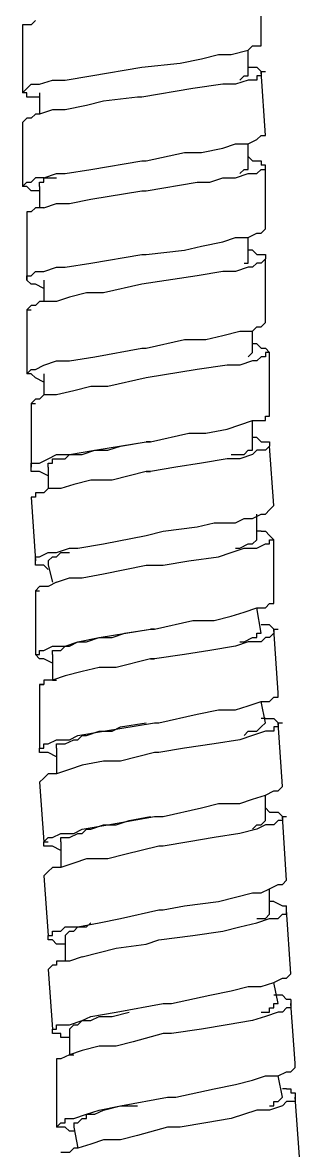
# Model space of a CAD drawing. Header units: millimetres. Extents: x 1.34 to 8.68, y 2.73 to 10.24.
# Drawn here: x 2.1187 to 2.2271, y 4.8589 to 5.3006 of the extents above; entities that cross this region are included whole.
import ezdxf

# ---------------------------------------------------------------- set-up
doc = ezdxf.new("R2010")
doc.units = ezdxf.units.MM
doc.layers.add('PDF2_형상', color=7, linetype='Continuous')

msp = doc.modelspace()

# ---------------------------------------------------------------- linework, layer by layer
at = {"layer": 'PDF2_형상', "lineweight": 25}
for points in [[(2.21208, 5.2931), (2.21208, 5.3181)], [(2.12375, 5.30143), (2.12208, 5.29976), (2.12041, 5.29976), (2.11875, 5.29976)], [(2.11875, 5.29976), (2.11875, 5.2981)], [(2.11875, 5.2981), (2.11875, 5.2731)], [(2.16541, 5.2831), (2.18041, 5.28476), (2.18875, 5.28643), (2.19541, 5.2881), (2.20041, 5.2881), (2.20708, 5.28976), (2.20875, 5.29143), (2.21041, 5.29143), (2.21208, 5.29143), (2.21208, 5.2931)], [(2.20708, 5.28143), (2.20708, 5.28976)], [(2.12041, 5.27476), (2.12208, 5.27643), (2.12541, 5.27643), (2.13041, 5.2781), (2.13541, 5.2781), (2.14541, 5.27976), (2.16541, 5.2831)], [(2.20708, 5.2831), (2.20708, 5.28476)], [(2.20708, 5.2831), (2.21041, 5.2831), (2.21208, 5.28143)], [(2.21208, 5.28143), (2.21208, 5.27976), (2.21041, 5.27976), (2.21041, 5.2781), (2.20875, 5.2781), (2.20708, 5.2781), (2.20208, 5.27643), (2.19708, 5.27643), (2.18541, 5.27476), (2.16541, 5.27143)], [(2.20375, 5.2781), (2.20541, 5.27976), (2.20708, 5.27976), (2.20708, 5.28143)], [(2.21208, 5.28143), (2.21375, 5.28143)], [(2.21375, 5.25643), (2.21208, 5.28143)], [(2.11875, 5.2731), (2.12041, 5.27476)], [(2.12541, 5.27143), (2.12208, 5.27143), (2.12041, 5.27143), (2.12041, 5.2731), (2.11875, 5.2731)], [(2.12541, 5.2731), (2.12541, 5.27143)], [(2.12541, 5.27143), (2.12541, 5.26476)], [(2.16541, 5.27143), (2.16375, 5.27143), (2.15041, 5.26976), (2.14375, 5.2681), (2.13541, 5.26643), (2.13041, 5.26643), (2.12541, 5.26476)], [(2.12375, 5.26476), (2.12208, 5.2631), (2.12041, 5.2631)], [(2.12541, 5.26476), (2.12375, 5.26476)], [(2.12041, 5.2631), (2.11875, 5.26143)], [(2.11875, 5.26143), (2.11875, 5.23643)], [(2.16708, 5.24643), (2.18208, 5.24976), (2.18875, 5.24976), (2.19708, 5.25143), (2.20208, 5.2531), (2.20708, 5.2531), (2.21041, 5.25476), (2.21208, 5.25643), (2.21375, 5.25643)], [(2.20708, 5.24476), (2.20708, 5.2531)], [(2.20875, 5.24643), (2.20708, 5.2481)], [(2.12708, 5.23976), (2.13208, 5.24143), (2.13541, 5.24143), (2.14541, 5.2431), (2.16541, 5.24643)], [(2.16541, 5.24643), (2.16708, 5.24643)], [(2.16708, 5.23476), (2.18708, 5.2381), (2.19208, 5.2381), (2.19708, 5.23976), (2.20208, 5.23976), (2.20708, 5.24143), (2.21041, 5.24143), (2.21208, 5.2431), (2.21375, 5.2431), (2.21375, 5.24476)], [(2.20375, 5.24143), (2.20541, 5.2431), (2.20708, 5.2431), (2.20708, 5.24476)], [(2.20875, 5.24643), (2.21041, 5.24643), (2.21208, 5.24643), (2.21208, 5.24476)], [(2.21375, 5.24476), (2.21208, 5.24476)], [(2.21375, 5.21976), (2.21375, 5.24476)], [(2.12041, 5.2381), (2.12208, 5.2381), (2.12375, 5.23976)], [(2.12541, 5.23976), (2.12375, 5.23976)], [(2.12708, 5.23976), (2.12541, 5.23976)], [(2.12541, 5.23643), (2.12541, 5.2381), (2.12708, 5.2381), (2.12708, 5.23976), (2.12875, 5.23976), (2.13041, 5.23976), (2.13208, 5.23976)], [(2.11875, 5.23643), (2.12041, 5.2381)], [(2.12541, 5.23476), (2.12375, 5.23476), (2.12208, 5.23476), (2.12041, 5.23643), (2.11875, 5.23643)], [(2.12541, 5.23643), (2.12541, 5.23476)], [(2.12541, 5.23476), (2.12541, 5.2281)], [(2.12708, 5.2281), (2.13208, 5.22976), (2.13708, 5.22976), (2.14541, 5.23143), (2.16541, 5.23476)], [(2.16541, 5.23476), (2.16708, 5.23476)], [(2.12708, 5.2281), (2.12375, 5.2281), (2.12208, 5.22643), (2.12041, 5.22643)], [(2.12041, 5.22643), (2.12041, 5.22476)], [(2.12041, 5.22476), (2.12041, 5.19976)], [(2.16541, 5.20976), (2.16708, 5.20976), (2.18208, 5.21143), (2.18875, 5.2131), (2.19708, 5.21476), (2.20208, 5.21643), (2.20708, 5.21643), (2.21041, 5.2181), (2.21208, 5.2181), (2.21375, 5.21976)], [(2.20708, 5.2081), (2.20708, 5.21643)], [(2.12041, 5.20143), (2.12208, 5.20143), (2.12375, 5.2031), (2.12708, 5.2031), (2.13208, 5.20476), (2.13541, 5.20476), (2.14541, 5.20643), (2.16541, 5.20976)], [(2.21375, 5.2081), (2.21208, 5.20643), (2.21041, 5.20643), (2.20875, 5.20476), (2.20708, 5.20476), (2.20208, 5.2031), (2.19708, 5.2031), (2.18708, 5.20143), (2.16541, 5.1981)], [(2.20541, 5.20643), (2.20708, 5.20643), (2.20708, 5.2081)], [(2.20875, 5.21143), (2.20708, 5.21143)], [(2.20875, 5.21143), (2.21041, 5.20976), (2.21208, 5.20976), (2.21375, 5.20976)], [(2.21375, 5.20976), (2.21375, 5.2081)], [(2.21375, 5.1831), (2.21375, 5.2081)], [(2.12041, 5.19976), (2.12041, 5.20143)], [(2.12708, 5.19643), (2.12375, 5.1981), (2.12208, 5.1981), (2.12041, 5.19976)], [(2.12708, 5.19976), (2.12708, 5.1981)], [(2.12708, 5.1981), (2.12708, 5.19143)], [(2.15041, 5.19476), (2.14375, 5.19476), (2.13708, 5.1931), (2.13208, 5.19143), (2.12708, 5.19143)], [(2.16541, 5.1981), (2.15041, 5.19476)], [(2.12541, 5.19143), (2.12375, 5.18976), (2.12208, 5.18976), (2.12041, 5.1881)], [(2.12708, 5.19143), (2.12541, 5.19143)], [(2.12041, 5.1881), (2.12041, 5.1631)], [(2.12041, 5.1881), (2.12208, 5.1881)], [(2.16541, 5.1731), (2.16708, 5.1731), (2.18208, 5.17643), (2.19041, 5.17643), (2.19708, 5.1781), (2.20375, 5.17976), (2.20875, 5.17976), (2.21041, 5.18143), (2.21208, 5.18143), (2.21375, 5.1831)], [(2.20875, 5.17143), (2.20875, 5.17976)], [(2.12208, 5.16476), (2.12375, 5.16476), (2.12708, 5.16643), (2.13208, 5.1681), (2.13708, 5.1681), (2.14708, 5.16976), (2.16541, 5.1731)], [(2.21041, 5.17476), (2.20875, 5.17476)], [(2.21041, 5.17476), (2.21208, 5.1731), (2.21375, 5.1731)], [(2.21375, 5.1731), (2.21541, 5.17143)], [(2.21541, 5.17143), (2.21375, 5.17143), (2.21375, 5.16976), (2.21208, 5.16976), (2.21041, 5.1681), (2.20875, 5.1681), (2.20375, 5.16643), (2.19875, 5.16643), (2.18708, 5.16476), (2.16708, 5.16143)], [(2.20708, 5.16976), (2.20875, 5.17143)], [(2.21541, 5.1481), (2.21541, 5.17143)], [(2.12041, 5.1631), (2.12208, 5.16476)], [(2.12708, 5.15976), (2.12375, 5.16143), (2.12208, 5.1631), (2.12041, 5.1631)], [(2.12708, 5.1631), (2.12708, 5.16143)], [(2.12708, 5.16143), (2.12708, 5.15476)], [(2.16708, 5.16143), (2.15208, 5.1581)], [(2.12708, 5.15476), (2.12541, 5.1531)], [(2.15208, 5.1581), (2.14541, 5.1581), (2.13875, 5.15643), (2.13208, 5.15476), (2.12708, 5.15476)], [(2.12541, 5.1531), (2.12375, 5.1531), (2.12208, 5.15143)], [(2.12208, 5.15143), (2.12208, 5.12643)], [(2.12208, 5.15143), (2.12375, 5.15143)], [(2.16875, 5.13643), (2.18375, 5.13976), (2.19041, 5.13976), (2.19875, 5.14143), (2.20375, 5.1431), (2.20875, 5.14476), (2.21208, 5.14476), (2.21375, 5.14476), (2.21375, 5.14643), (2.21541, 5.14643), (2.21541, 5.1481)], [(2.20875, 5.13476), (2.20875, 5.14476)], [(2.21041, 5.1381), (2.20875, 5.1381)], [(2.21041, 5.1381), (2.21208, 5.13643), (2.21375, 5.13643), (2.21541, 5.13643)], [(2.12208, 5.1281), (2.12375, 5.1281), (2.12541, 5.1281), (2.12875, 5.12976), (2.13208, 5.13143), (2.13708, 5.13143), (2.14708, 5.1331), (2.16708, 5.13643)], [(2.12875, 5.12643), (2.12875, 5.1281), (2.13041, 5.1281), (2.13041, 5.12976), (2.13208, 5.12976), (2.13375, 5.12976), (2.13541, 5.12976), (2.13708, 5.13143), (2.14041, 5.13143), (2.14208, 5.13143), (2.14708, 5.1331), (2.15208, 5.1331), (2.15708, 5.13476), (2.16708, 5.13643)], [(2.16708, 5.13643), (2.16875, 5.13643), (2.16708, 5.13643)], [(2.21541, 5.13476), (2.21375, 5.1331), (2.21208, 5.1331), (2.21041, 5.1331), (2.20875, 5.13143), (2.20375, 5.12976), (2.19875, 5.12976), (2.18875, 5.1281), (2.17875, 5.12643), (2.16875, 5.12476)], [(2.20041, 5.13143), (2.20208, 5.13143), (2.20541, 5.13143), (2.20708, 5.1331), (2.20875, 5.1331), (2.20875, 5.13476)], [(2.21541, 5.13643), (2.21541, 5.13476)], [(2.21708, 5.11143), (2.21541, 5.13476)], [(2.12208, 5.12643), (2.12208, 5.1281)], [(2.12875, 5.1231), (2.12541, 5.12476), (2.12375, 5.12476), (2.12208, 5.12476), (2.12208, 5.12643)], [(2.12875, 5.12643), (2.12875, 5.12476)], [(2.12875, 5.12476), (2.12875, 5.1181)], [(2.16708, 5.12476), (2.15375, 5.12143)], [(2.16875, 5.12476), (2.16708, 5.12476), (2.16875, 5.12476)], [(2.15375, 5.12143), (2.14541, 5.12143), (2.13875, 5.11976), (2.13375, 5.1181), (2.12875, 5.1181)], [(2.12208, 5.11476), (2.12375, 5.08976)], [(2.12375, 5.11476), (2.12208, 5.11476)], [(2.12708, 5.11643), (2.12541, 5.11643), (2.12375, 5.11643), (2.12375, 5.11476)], [(2.12875, 5.1181), (2.12708, 5.11643)], [(2.16708, 5.09976), (2.17375, 5.10143), (2.18708, 5.1031), (2.19375, 5.10476), (2.20208, 5.10476), (2.20541, 5.10643), (2.20875, 5.10643), (2.21208, 5.1081), (2.21375, 5.1081), (2.21541, 5.10976), (2.21708, 5.11143)], [(2.21041, 5.0981), (2.21041, 5.1081)], [(2.21208, 5.10143), (2.21041, 5.10143)], [(2.21208, 5.10143), (2.21375, 5.10143), (2.21541, 5.09976)], [(2.13208, 5.0931), (2.13708, 5.09476), (2.14041, 5.09476), (2.15041, 5.09643), (2.16708, 5.09976)], [(2.16708, 5.0881), (2.17375, 5.0881), (2.18375, 5.08976), (2.19541, 5.09143), (2.20041, 5.0931), (2.20541, 5.09476), (2.21041, 5.09476), (2.21375, 5.09643), (2.21541, 5.09643), (2.21541, 5.0981), (2.21708, 5.0981)], [(2.20208, 5.09476), (2.20375, 5.09476), (2.20708, 5.09643), (2.20875, 5.09643), (2.21041, 5.0981)], [(2.21708, 5.0981), (2.21541, 5.09976)], [(2.21708, 5.07476), (2.21708, 5.0981)], [(2.12375, 5.09143), (2.12541, 5.09143), (2.12875, 5.0931), (2.13208, 5.0931)], [(2.12875, 5.08976), (2.13041, 5.09143), (2.13208, 5.09143), (2.13375, 5.0931), (2.13541, 5.0931), (2.13708, 5.0931)], [(2.12375, 5.08976), (2.12375, 5.09143)], [(2.12875, 5.08643), (2.12708, 5.0881), (2.12541, 5.0881), (2.12375, 5.0881), (2.12375, 5.08976)], [(2.12875, 5.08976), (2.12875, 5.0881)], [(2.12875, 5.0881), (2.13041, 5.08143)], [(2.13208, 5.08143), (2.13708, 5.0831), (2.14208, 5.0831), (2.15041, 5.08476), (2.16708, 5.0881)], [(2.13208, 5.08143), (2.12875, 5.07976), (2.12708, 5.07976), (2.12541, 5.07976), (2.12375, 5.0781)], [(2.12375, 5.0781), (2.12375, 5.0531)], [(2.12375, 5.0781), (2.12541, 5.0781)], [(2.17041, 5.0631), (2.18541, 5.06643), (2.19375, 5.06643), (2.20041, 5.0681), (2.20541, 5.06976), (2.21041, 5.07143), (2.21375, 5.07143), (2.21541, 5.0731), (2.21708, 5.0731), (2.21708, 5.07476)], [(2.21208, 5.06143), (2.21041, 5.07143)], [(2.12541, 5.0531), (2.12541, 5.05476), (2.12708, 5.05476), (2.13041, 5.05643), (2.13541, 5.05643), (2.14041, 5.0581), (2.14875, 5.05976), (2.16875, 5.0631)], [(2.13041, 5.0531), (2.13041, 5.05476), (2.13208, 5.05476), (2.13375, 5.05476), (2.13541, 5.05643), (2.13708, 5.05643), (2.14041, 5.0581), (2.14208, 5.0581), (2.14375, 5.0581), (2.14875, 5.05976), (2.15375, 5.05976), (2.15875, 5.06143), (2.16875, 5.0631)], [(2.16875, 5.0631), (2.17041, 5.0631), (2.16875, 5.0631)], [(2.21708, 5.0631), (2.21708, 5.06143), (2.21541, 5.05976), (2.21375, 5.05976), (2.21208, 5.0581), (2.20708, 5.0581), (2.20208, 5.05643), (2.19208, 5.05476), (2.18208, 5.0531), (2.17041, 5.05143)], [(2.21708, 5.0631), (2.21541, 5.06476), (2.21375, 5.06476), (2.21208, 5.06476)], [(2.21708, 5.0631), (2.21875, 5.0631)], [(2.21875, 5.0381), (2.21708, 5.0631)], [(2.20375, 5.0581), (2.20541, 5.0581), (2.20875, 5.05976), (2.21041, 5.05976), (2.21041, 5.06143), (2.21208, 5.06143)], [(2.12375, 5.0531), (2.12541, 5.0531)], [(2.13041, 5.04976), (2.12708, 5.05143), (2.12541, 5.05143), (2.12375, 5.0531)], [(2.13041, 5.0531), (2.13041, 5.05143)], [(2.13041, 5.05143), (2.13041, 5.0431)], [(2.16875, 5.05143), (2.15541, 5.0481)], [(2.17041, 5.05143), (2.16875, 5.05143), (2.17041, 5.05143)], [(2.15541, 5.0481), (2.14875, 5.0481), (2.14208, 5.04643), (2.13541, 5.04476), (2.13041, 5.0431), (2.12708, 5.0431), (2.12708, 5.04143), (2.12541, 5.04143)], [(2.12541, 5.04143), (2.12541, 5.01643)], [(2.12541, 5.04143), (2.12708, 5.04143)], [(2.13041, 5.0431), (2.13208, 5.0431)], [(2.17208, 5.02643), (2.18708, 5.02976), (2.19541, 5.03143), (2.20208, 5.03143), (2.20708, 5.0331), (2.21208, 5.03476), (2.21541, 5.03476), (2.21708, 5.03643), (2.21875, 5.03643), (2.21875, 5.0381)], [(2.21375, 5.02643), (2.21208, 5.03476)], [(2.12708, 5.01643), (2.12708, 5.0181), (2.12875, 5.0181), (2.13208, 5.01976), (2.13708, 5.01976), (2.14041, 5.02143), (2.15041, 5.0231), (2.17041, 5.02643)], [(2.13208, 5.01643), (2.13208, 5.0181), (2.13375, 5.0181), (2.13541, 5.0181), (2.13875, 5.01976), (2.14041, 5.01976), (2.14208, 5.02143), (2.14375, 5.02143), (2.14875, 5.0231), (2.15375, 5.0231), (2.15708, 5.02476), (2.16708, 5.02643)], [(2.17041, 5.02643), (2.17208, 5.02643)], [(2.21875, 5.02643), (2.21875, 5.02476), (2.21708, 5.02476), (2.21708, 5.0231), (2.21541, 5.0231), (2.21375, 5.0231), (2.20875, 5.02143), (2.20375, 5.01976), (2.19375, 5.0181), (2.18208, 5.01643), (2.17208, 5.01476), (2.17041, 5.01476)], [(2.20541, 5.02143), (2.20708, 5.0231), (2.21041, 5.0231), (2.21208, 5.02476), (2.21375, 5.02643)], [(2.21375, 5.0281), (2.21208, 5.0281)], [(2.21375, 5.0281), (2.21708, 5.0281), (2.21875, 5.02643)], [(2.21875, 5.02643), (2.22041, 5.02643)], [(2.22041, 5.00143), (2.21875, 5.02643)], [(2.12541, 5.01643), (2.12708, 5.01643)], [(2.13208, 5.0131), (2.12875, 5.01476), (2.12708, 5.01476), (2.12541, 5.01476), (2.12541, 5.01643)], [(2.13208, 5.01643), (2.13208, 5.01476)], [(2.13208, 5.01476), (2.13208, 5.00643)], [(2.17041, 5.01476), (2.15708, 5.01143)], [(2.15708, 5.01143), (2.15041, 5.01143), (2.14208, 5.00976), (2.13708, 5.0081), (2.13208, 5.00643)], [(2.12708, 5.00476), (2.12541, 5.0031)], [(2.13041, 5.00643), (2.12875, 5.00643), (2.12708, 5.00476)], [(2.13208, 5.00643), (2.13041, 5.00643)], [(2.12541, 5.0031), (2.12708, 4.97976)], [(2.17041, 4.98976), (2.17375, 4.98976), (2.18875, 4.9931), (2.19541, 4.99476), (2.20375, 4.99476), (2.20875, 4.99643), (2.21375, 4.9981), (2.21708, 4.99976), (2.21875, 4.99976), (2.22041, 5.00143)], [(2.21375, 4.98976), (2.21375, 4.9981)], [(2.21541, 4.99143), (2.21375, 4.9931)], [(2.21541, 4.99143), (2.21875, 4.99143), (2.22041, 4.98976)], [(2.12708, 4.97976), (2.12875, 4.98143), (2.13041, 4.98143), (2.13375, 4.9831), (2.13875, 4.9831), (2.14208, 4.98476), (2.15208, 4.98643), (2.17041, 4.98976)], [(2.13375, 4.97976), (2.13375, 4.98143), (2.13541, 4.98143), (2.13708, 4.98143), (2.14041, 4.9831), (2.14208, 4.9831), (2.14375, 4.98476), (2.14541, 4.98476), (2.15041, 4.98643), (2.15541, 4.98643), (2.16041, 4.9881), (2.16875, 4.98976)], [(2.22041, 4.98976), (2.22041, 4.9881), (2.21875, 4.9881), (2.21708, 4.98643), (2.21541, 4.98643), (2.21375, 4.98643), (2.21041, 4.98476), (2.20375, 4.9831), (2.19375, 4.98143), (2.18375, 4.97976), (2.17375, 4.9781), (2.17208, 4.9781)], [(2.20875, 4.98476), (2.21041, 4.98643), (2.21208, 4.98643), (2.21375, 4.9881), (2.21375, 4.98976)], [(2.22041, 4.98976), (2.22208, 4.98976)], [(2.22208, 4.96476), (2.22041, 4.98976)], [(2.12708, 4.97976), (2.12875, 4.97976)], [(2.13375, 4.97643), (2.13041, 4.9781), (2.12875, 4.9781), (2.12708, 4.9781), (2.12708, 4.97976)], [(2.13375, 4.97976), (2.13375, 4.9781)], [(2.13375, 4.9781), (2.13375, 4.96976)], [(2.17208, 4.9781), (2.15875, 4.97476)], [(2.15875, 4.97476), (2.15208, 4.9731), (2.14375, 4.9731), (2.13875, 4.97143), (2.13375, 4.96976)], [(2.13208, 4.96976), (2.13041, 4.96976), (2.12875, 4.9681)], [(2.13375, 4.96976), (2.13208, 4.96976)], [(2.12875, 4.9681), (2.12708, 4.96643)], [(2.12708, 4.96643), (2.12875, 4.9431)], [(2.18208, 4.95476), (2.19541, 4.95643), (2.20208, 4.9581), (2.20875, 4.95976), (2.21208, 4.95976), (2.21541, 4.96143), (2.21875, 4.9631), (2.22041, 4.9631), (2.22208, 4.96476)], [(2.21541, 4.9531), (2.21541, 4.96143)], [(2.21708, 4.95643), (2.21541, 4.95643)], [(2.21708, 4.95643), (2.22041, 4.95476), (2.22208, 4.95476)], [(2.14041, 4.94643), (2.14875, 4.9481), (2.15708, 4.94976), (2.17208, 4.9531)], [(2.17208, 4.9531), (2.17375, 4.9531)], [(2.17208, 4.94143), (2.18541, 4.9431), (2.19708, 4.94476), (2.20375, 4.94643), (2.21041, 4.9481), (2.21541, 4.94976), (2.21708, 4.94976), (2.21875, 4.94976), (2.22041, 4.95143), (2.22208, 4.95143), (2.22208, 4.9531)], [(2.17375, 4.9531), (2.18208, 4.95476)], [(2.21041, 4.94976), (2.21208, 4.94976), (2.21375, 4.94976), (2.21541, 4.95143), (2.21541, 4.9531)], [(2.22208, 4.9531), (2.22208, 4.95476)], [(2.22375, 4.9281), (2.22208, 4.9531)], [(2.13541, 4.9431), (2.13708, 4.94476), (2.13875, 4.94476), (2.14041, 4.94643), (2.14375, 4.94643), (2.14541, 4.9481)], [(2.12875, 4.9431), (2.13041, 4.9431)], [(2.13541, 4.93976), (2.13208, 4.93976), (2.13041, 4.94143), (2.12875, 4.94143), (2.12875, 4.9431)], [(2.13041, 4.9431), (2.13041, 4.94476), (2.13208, 4.94476), (2.13375, 4.94476), (2.13541, 4.94643), (2.14041, 4.94643)], [(2.13541, 4.9431), (2.13541, 4.94143)], [(2.13541, 4.94143), (2.13541, 4.9331)], [(2.14208, 4.93476), (2.14875, 4.93643), (2.15541, 4.9381), (2.16708, 4.93976), (2.17208, 4.94143)], [(2.14208, 4.93476), (2.13708, 4.9331), (2.13541, 4.9331), (2.13208, 4.9331), (2.13208, 4.93143), (2.13041, 4.93143)], [(2.12875, 4.92976), (2.13041, 4.93143)], [(2.12875, 4.92976), (2.13041, 4.90643)], [(2.17375, 4.91643), (2.17708, 4.91643), (2.19208, 4.91976), (2.20041, 4.92143), (2.20708, 4.9231), (2.21208, 4.9231), (2.21708, 4.92476), (2.22041, 4.92643), (2.22208, 4.92643), (2.22375, 4.9281)], [(2.21875, 4.91643), (2.21708, 4.92476)], [(2.13208, 4.90643), (2.13208, 4.9081), (2.13375, 4.9081), (2.13708, 4.9081), (2.14208, 4.90976), (2.14541, 4.91143), (2.15541, 4.9131), (2.17375, 4.91643)], [(2.22375, 4.91643), (2.22375, 4.91476), (2.22208, 4.91476), (2.22041, 4.9131), (2.21875, 4.9131), (2.21375, 4.91143), (2.20875, 4.90976), (2.19875, 4.9081), (2.18875, 4.90643), (2.17708, 4.90476), (2.17375, 4.90476)], [(2.21208, 4.9131), (2.21375, 4.9131), (2.21541, 4.9131), (2.21541, 4.91476), (2.21708, 4.91476), (2.21708, 4.91643), (2.21875, 4.91643)], [(2.22375, 4.9181), (2.22208, 4.9181), (2.22041, 4.91976), (2.21708, 4.91976)], [(2.22375, 4.9181), (2.22375, 4.91643)], [(2.22541, 4.8931), (2.22375, 4.91643)], [(2.13708, 4.90643), (2.13875, 4.9081), (2.14041, 4.9081), (2.14208, 4.90976), (2.14541, 4.90976), (2.14875, 4.91143), (2.15375, 4.91143), (2.16041, 4.9131)], [(2.13041, 4.90643), (2.13208, 4.90643)], [(2.13708, 4.9031), (2.13375, 4.9031), (2.13375, 4.90476), (2.13208, 4.90476), (2.13041, 4.90476), (2.13041, 4.90643)], [(2.13708, 4.90643), (2.13708, 4.90476)], [(2.13708, 4.90476), (2.13708, 4.89643)], [(2.17375, 4.90476), (2.16208, 4.90143)], [(2.16208, 4.90143), (2.15541, 4.89976), (2.14875, 4.89976), (2.14208, 4.8981), (2.13708, 4.89643), (2.13375, 4.89476), (2.13208, 4.89476)], [(2.13208, 4.89476), (2.13208, 4.8931)], [(2.13708, 4.89643), (2.13875, 4.89643)], [(2.13208, 4.8931), (2.13208, 4.8681)], [(2.17541, 4.87976), (2.17875, 4.87976), (2.19375, 4.8831), (2.20208, 4.88476), (2.20875, 4.88643), (2.21375, 4.8881), (2.21875, 4.8881), (2.22208, 4.88976), (2.22375, 4.88976), (2.22541, 4.89143), (2.22541, 4.8931)], [(2.22041, 4.87976), (2.21875, 4.8881)], [(2.22208, 4.8831), (2.22041, 4.8831)], [(2.22208, 4.8831), (2.22375, 4.8831), (2.22375, 4.88143), (2.22541, 4.88143)], [(2.22541, 4.88143), (2.22541, 4.87976)], [(2.13375, 4.86976), (2.13541, 4.86976), (2.13541, 4.87143), (2.13875, 4.87143), (2.14375, 4.8731), (2.14875, 4.87476), (2.15708, 4.87643), (2.17541, 4.87976)], [(2.13875, 4.86976), (2.14041, 4.86976), (2.14208, 4.87143), (2.14375, 4.87143), (2.14375, 4.8731), (2.14708, 4.8731), (2.15041, 4.87476), (2.15708, 4.87643), (2.16375, 4.87643)], [(2.22541, 4.87976), (2.22541, 4.8781), (2.22375, 4.8781), (2.22208, 4.8781), (2.22041, 4.87643), (2.21541, 4.87476), (2.21041, 4.87476), (2.20041, 4.87143), (2.19041, 4.86976), (2.18041, 4.8681), (2.17541, 4.8681)], [(2.21541, 4.87643), (2.21708, 4.87643), (2.21708, 4.8781), (2.21875, 4.8781), (2.22041, 4.87976)], [(2.22708, 4.85643), (2.22541, 4.87976)], [(2.13208, 4.8681), (2.13375, 4.86976)], [(2.13875, 4.86643), (2.13708, 4.86643), (2.13541, 4.8681), (2.13375, 4.8681), (2.13208, 4.8681)], [(2.13875, 4.86976), (2.13875, 4.8681)], [(2.13875, 4.8681), (2.14041, 4.85976)], [(2.17541, 4.8681), (2.16375, 4.86476)], [(2.16375, 4.86476), (2.15708, 4.8631), (2.15041, 4.8631), (2.14541, 4.86143), (2.14041, 4.85976)], [(2.13875, 4.85976), (2.13708, 4.8581), (2.13541, 4.8581), (2.13375, 4.8581)], [(2.14041, 4.85976), (2.13875, 4.85976)]]:
    msp.add_lwpolyline(points, dxfattribs=at)

doc.saveas('drawing.dxf')
